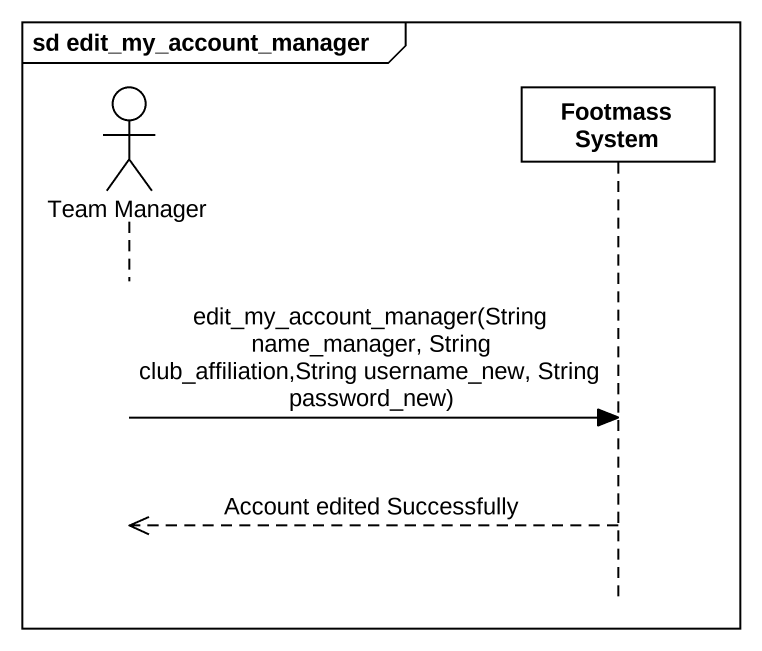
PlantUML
@startuml
mainframe sd edit_my_account_manager
hide footbox
actor "Team Manager" as Team_Manager
participant "Footmass System" as Footmass_System

Team_Manager -> Footmass_System : edit_my_account_manager(String name_manager, String club_affiliation,String username_new, String password_new)
Footmass_System -->> Team_Manager : Account edited Successfully
@enduml
